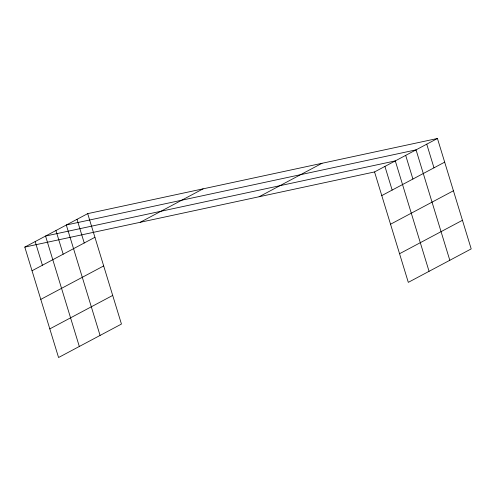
<?xml version="1.0" encoding="UTF-8"?>
<svg xmlns="http://www.w3.org/2000/svg" width="496" height="496" viewBox="0 0 496 496"><rect width="100%" height="100%" fill="white"/><g stroke="black" fill="none" stroke-linecap="round" stroke-linejoin="round"><path stroke-width="0.74" d="M87.693 213.64L121.452 324.062L58.559 357.517L24.8 247.095L87.693 213.64L437.441 138.483L471.2 248.905L408.307 282.36L374.548 171.938L437.441 138.483M32.035 270.754L94.928 237.299M140.219 222.295L203.112 188.84M40.784 299.386L103.683 265.93M259.129 196.745L322.022 163.283M49.805 328.885L112.697 295.43M381.777 195.598L444.676 162.142M390.532 224.229L453.425 190.774M399.553 253.729L462.446 220.274M24.8 247.095L374.548 171.938M426.746 144.169L433.981 167.828M449.816 260.282L416.057 149.86L66.309 225.01L100.068 335.432M405.678 155.378L412.914 179.037M429.059 271.318L395.3 160.902L45.558 236.053L79.317 346.475M384.927 166.42L392.156 190.08M77.004 219.325L84.233 242.984M55.93 230.535L63.166 254.194M35.179 241.577L42.408 265.236"/></g></svg>
